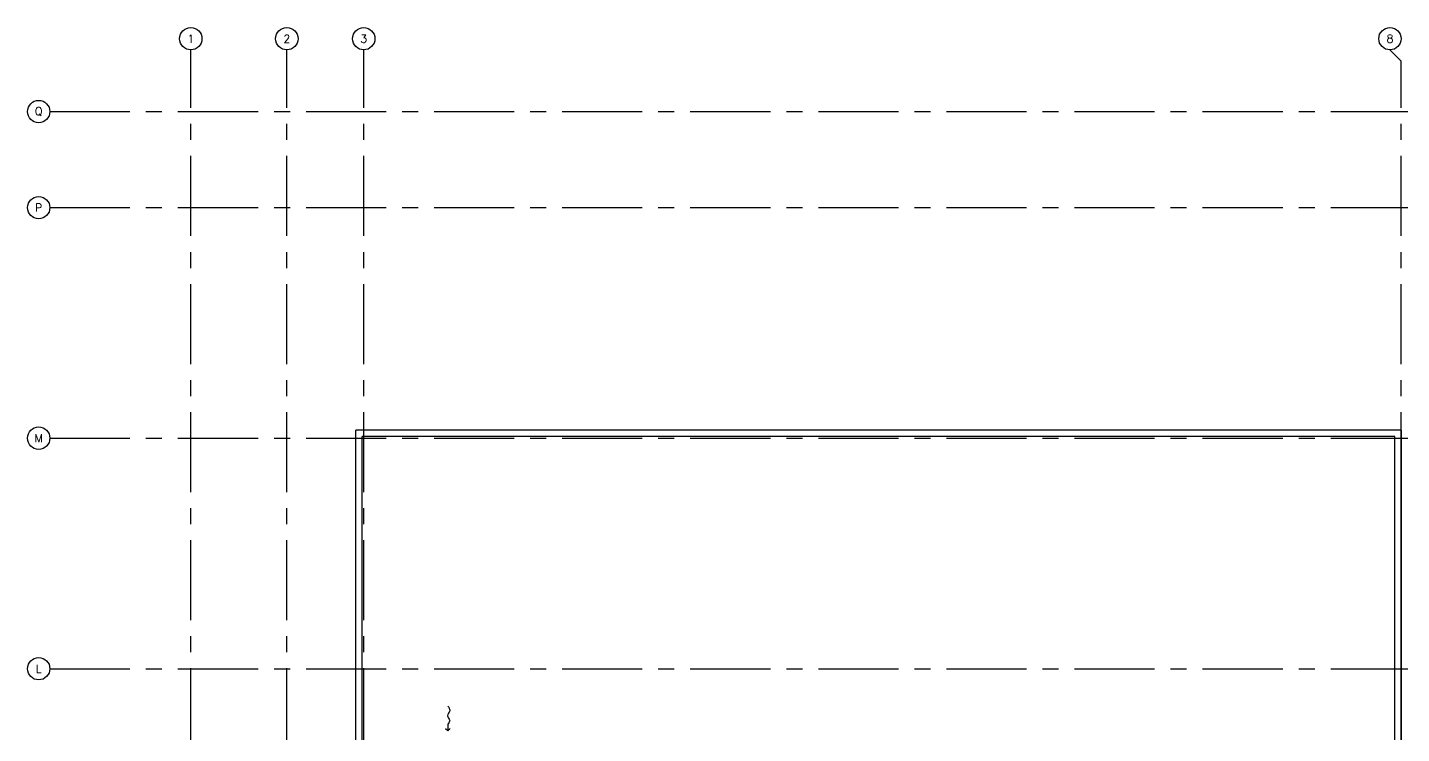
# Model space of a CAD drawing. Extents: x 88808.2 to 88901.9, y 39921.6 to 40000.1.
# Drawn here: x 88808.23 to 88851.14, y 39978.07 to 40000.13 of the extents above; entities that cross this region are included whole.
import ezdxf
from ezdxf.enums import TextEntityAlignment as Align

# ---------------------------------------------------------------- set-up
doc = ezdxf.new("R2010")
doc.units = 0
doc.header["$MEASUREMENT"] = 0
doc.linetypes.add('CENTERX2', pattern=[4, 2.5, -0.5, 0.5, -0.5])
for name, color, linetype in [('AX', 11, 'CONTINUOUS'), ('AX-CR', 7, 'CONTINUOUS'), ('AX-TXT', 6, 'CONTINUOUS'), ('AXES', 11, 'CENTERX2'), ('DUCT', 6, 'CONTINUOUS'), ('EJ', 11, 'CONTINUOUS'), ('ROOF', 11, 'CONTINUOUS')]:
    doc.layers.add(name, color=color, linetype=linetype)
doc.styles.add('ROMANS', font='ROMANS.shx')

# ---------------------------------------------------------------- blocks, each defined once
blk = doc.blocks.new('AXL')
at = {"layer": 'AX-CR'}
blk.add_circle((-350, 0), 350, dxfattribs=at)
at = {"layer": 'AX-TXT', "style": 'ROMANS'}
blk.add_attdef('AX', text='', height=250, dxfattribs=at).set_placement((-350, 0), align=Align.MIDDLE)
blk = doc.blocks.new('AXU')
at = {"layer": 'AX-CR'}
blk.add_circle((0, 350), 350, dxfattribs=at)
at = {"layer": 'AX-TXT', "style": 'ROMANS'}
blk.add_attdef('AX', text='', height=250, dxfattribs=at).set_placement((0, 350), align=Align.MIDDLE)

msp = doc.modelspace()

# ---------------------------------------------------------------- linework, layer by layer
at = {"layer": 'AXES'}
for p, q in [((88813.33, 39921.615), (88813.33, 39999.428)), ((88816.33, 39921.615), (88816.33, 39999.428)), ((88818.73, 39921.615), (88818.73, 39999.428)), ((88851.13, 39999.078), (88850.78, 39999.428)), ((88851.13, 39921.615), (88851.13, 39999.078)), ((88808.93, 39997.5), (88876.97, 39997.5)), ((88808.93, 39994.5), (88876.97, 39994.5)), ((88808.93, 39987.3), (88876.97, 39987.3)), ((88808.93, 39980.1), (88876.97, 39980.1))]:
    msp.add_line(p, q, dxfattribs=at)
at = {"layer": 'DUCT'}
for p, q in [((88821.353, 39978.156), (88821.283, 39978.226)), ((88821.353, 39978.349), (88821.353, 39978.156)), ((88821.353, 39978.156), (88821.435, 39978.232))]:
    msp.add_line(p, q, dxfattribs=at)
msp.add_ellipse((88821.398, 39978.349), major_axis=(0.0318, 0.0318), ratio=1, start_param=1.65461, end_param=2.356194, dxfattribs=at)
msp.add_open_spline([(88821.359, 39978.93), (88821.393, 39978.881), (88821.462, 39978.779), (88821.285, 39978.633), (88821.456, 39978.497), (88821.394, 39978.413), (88821.363, 39978.378)], degree=3, knots=[0, 0, 0, 0, 347.989009, 719.951291, 1079.148431, 1350.181819, 1350.181819, 1350.181819, 1350.181819], dxfattribs=at)
at = {"layer": 'EJ'}
msp.add_line((88851.13, 39928.23), (88851.13, 39987.55), dxfattribs=at)
at = {"layer": 'ROOF', "color": 0, "linetype": 'Continuous'}
for p, q in [((88818.48, 39959.6), (88818.48, 39987.55)), ((88818.68, 39959.45), (88818.68, 39987.35))]:
    msp.add_line(p, q, dxfattribs=at)
at = {"layer": 'ROOF'}
for p, q in [((88851.13, 39987.55), (88818.48, 39987.55)), ((88851.13, 39987.55), (88851.13, 39928.23)), ((88850.93, 39987.35), (88818.68, 39987.35)), ((88850.93, 39928.43), (88850.93, 39987.35))]:
    msp.add_line(p, q, dxfattribs=at)

# ---------------------------------------------------------------- block references
at = {"layer": 'AX', "xscale": 0.001, "yscale": 0.001, "zscale": 0.001}
for name, p, values in [('AXU', (88813.33, 39999.428), {'AX': '1'}), ('AXU', (88816.33, 39999.428), {'AX': '2'}), ('AXU', (88818.73, 39999.428), {'AX': '3'}), ('AXU', (88850.78, 39999.428), {'AX': '8'}), ('AXL', (88808.93, 39997.5), {'AX': 'Q'}), ('AXL', (88808.93, 39994.5), {'AX': 'P'}), ('AXL', (88808.93, 39987.3), {'AX': 'M'}), ('AXL', (88808.93, 39980.1), {'AX': 'L'})]:
    msp.add_blockref(name, p, dxfattribs=at).add_auto_attribs(values)

doc.saveas('drawing.dxf')
